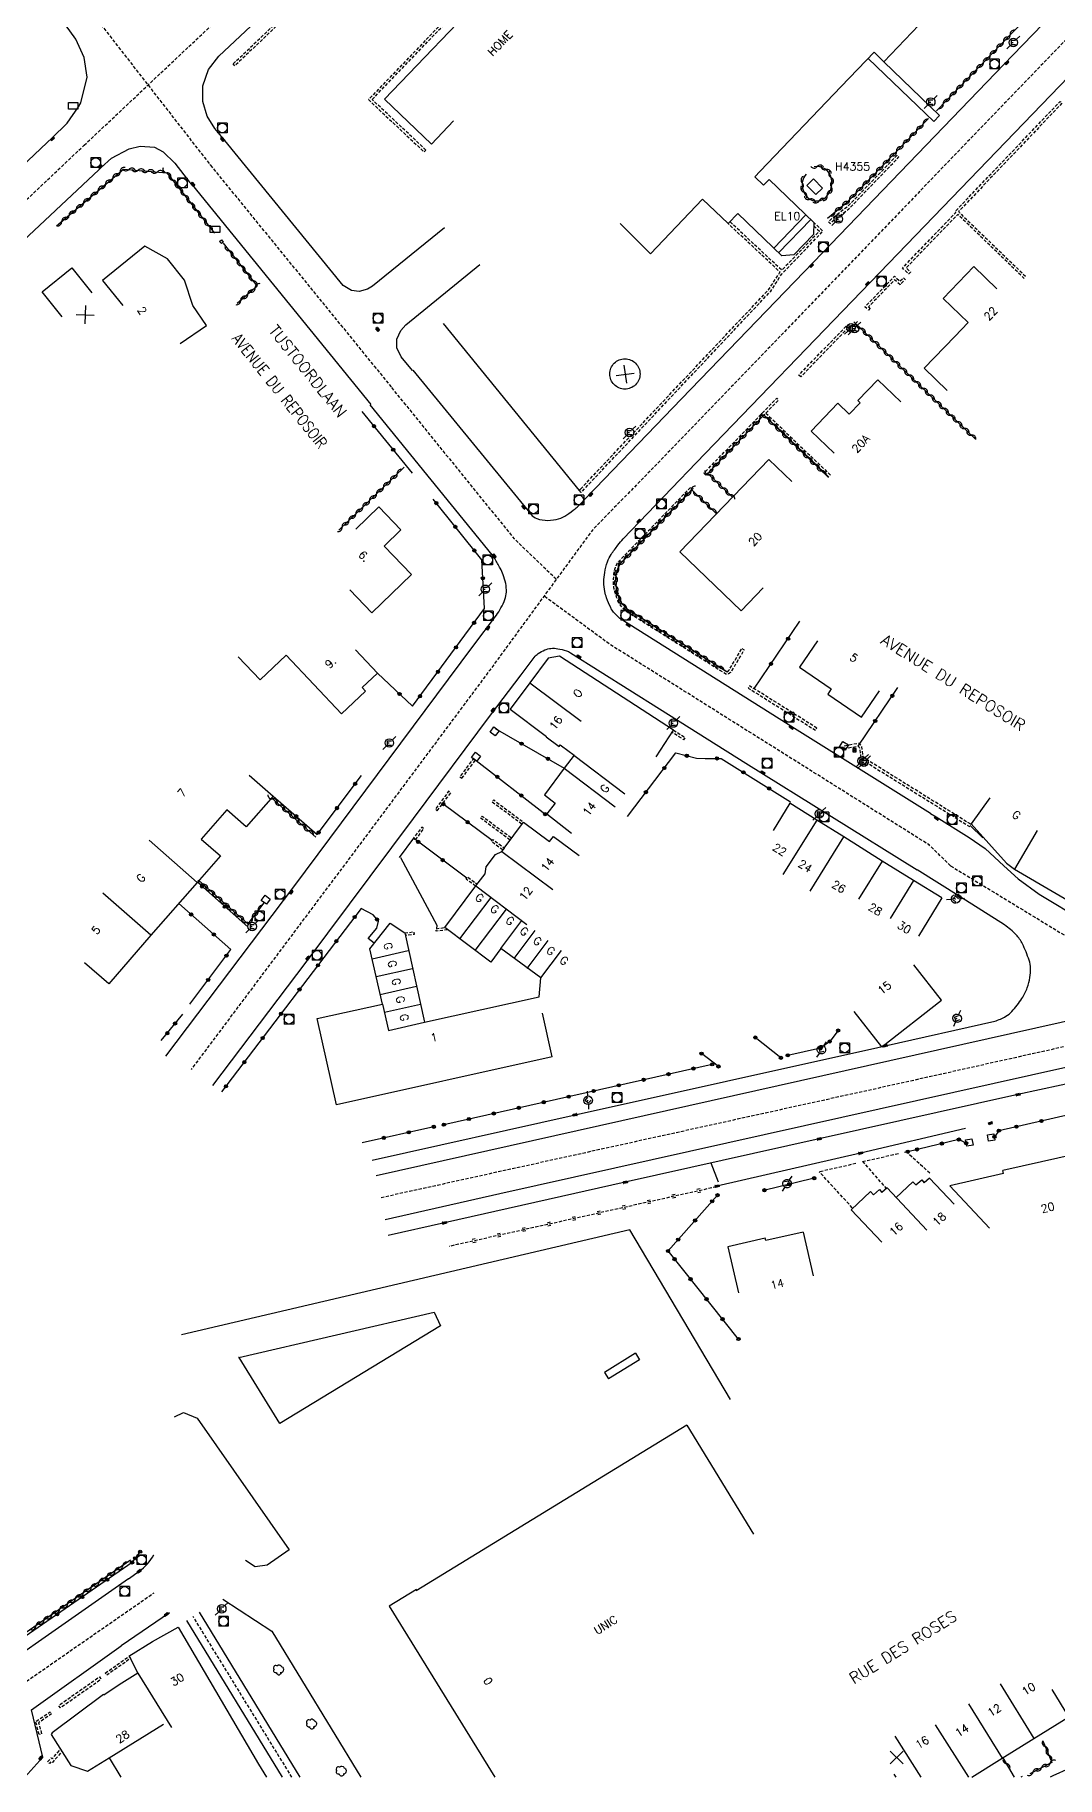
# Model space of a CAD drawing. Header units: millimetres. Extents: x 75000 to 76001, y 158000 to 159000.
# Drawn here: x 75195.5 to 75355.3, y 158000 to 158272.2 of the extents above; entities that cross this region are included whole.
import ezdxf
from ezdxf.enums import TextEntityAlignment as Align

# ---------------------------------------------------------------- set-up
doc = ezdxf.new("R2010")
doc.units = ezdxf.units.MM
doc.linetypes.add('DASHED', pattern=[0.75, 0.5, -0.25])
doc.layers.get('0').update_dxf_attribs({"linetype": 'CONTINUOUS'})
for name, color, linetype in [('W0001', 6, 'DASHED'), ('W0008', 7, 'CONTINUOUS'), ('W0100', 7, 'CONTINUOUS'), ('W0112', 1, 'DASHED'), ('W0220', 5, 'DASHED'), ('W0300', 7, 'CONTINUOUS'), ('W0310', 3, 'CONTINUOUS'), ('W0322', 7, 'CONTINUOUS'), ('W0330', 7, 'CONTINUOUS'), ('W0334', 7, 'CONTINUOUS'), ('W0400', 7, 'CONTINUOUS'), ('W0420', 7, 'CONTINUOUS'), ('W0471', 7, 'CONTINUOUS'), ('W0984', 7, 'CONTINUOUS'), ('W0989', 7, 'CONTINUOUS'), ('W0991', 7, 'CONTINUOUS'), ('W1102', 7, 'CONTINUOUS'), ('W1471', 7, 'CONTINUOUS')]:
    doc.layers.add(name, color=color, linetype=linetype)
doc.styles.get("Standard").update_dxf_attribs({"font": 'romans.shx', "width": 0.85})

# ---------------------------------------------------------------- blocks, each defined once
blk = doc.blocks.new('t991o')
at = {"color": 0, "linetype": 'Continuous'}
for p, q in [((-1, 1), (1, -1)), ((-1, -1), (1, 1))]:
    blk.add_line(p, q, dxfattribs=at)
blk = doc.blocks.new('T471')
for p, q in [((-0.333334, 0.333334), (-0.333334, -0.333334)), ((-0.333334, 0.333334), (0.333334, 0.333334)), ((-0.333334, 0), (0, 0)), ((0.500001, 0.500001), (1.000002, 1.000002)), ((-0.500001, -0.500001), (-1.000002, -1.000002)), ((-0.333334, -0.333334), (0.333334, -0.333334))]:
    blk.add_line(p, q)
blk.add_ellipse((0, 0), major_axis=(0.471405, 0.471405), ratio=1, start_param=5.4977871438, end_param=11.780972451)
blk = doc.blocks.new('T420')
for p, q in [((0.75, 0.75), (-0.75, 0.75)), ((-0.75, 0.75), (-0.75, -0.75)), ((0.75, 0.75), (0.75, -0.75)), ((0.75, -0.75), (-0.75, -0.75))]:
    blk.add_line(p, q)
blk.add_ellipse((0, 0), major_axis=(-0.53, 0.53), ratio=1, start_param=3.926991, end_param=10.210176)
blk = doc.blocks.new('T300')
for p, q in [((-0.8, 0.51), (-0.86, 0.34)), ((-0.86, 0.34), (-0.86, 0.17)), ((-0.86, 0.17), (-0.74, 0.06)), ((-0.69, 0.63), (-0.8, 0.51)), ((-0.8, -0.06), (-0.74, 0.06)), ((-0.74, 0.06), (-0.69, 0.11)), ((-0.57, 0.69), (-0.69, 0.63)), ((-0.46, 0.69), (-0.57, 0.69)), ((-0.29, 0.63), (-0.46, 0.69)), ((-0.29, 0.63), (-0.17, 0.74)), ((-0.23, 0.57), (-0.29, 0.63)), ((-0.17, 0.74), (-0.06, 0.8)), ((-0.06, 0.8), (0.06, 0.8)), ((0.06, 0.8), (0.23, 0.74)), ((0.23, 0.74), (0.34, 0.63)), ((0.34, 0.63), (0.4, 0.51)), ((0.46, 0.46), (0.34, 0.46)), ((0.4, 0.51), (0.4, 0.46)), ((0.57, 0.4), (0.46, 0.46)), ((0.57, 0.4), (0.69, 0.29)), ((0.69, 0.29), (0.74, 0.17)), ((0.74, 0.06), (0.69, -0.17)), ((0.74, 0.17), (0.74, 0.06)), ((-0.8, -0.17), (-0.8, -0.06)), ((-0.8, -0.23), (-0.8, -0.17)), ((-0.74, -0.34), (-0.8, -0.23)), ((-0.69, -0.4), (-0.74, -0.34)), ((-0.51, -0.46), (-0.69, -0.4)), ((-0.4, -0.46), (-0.51, -0.46)), ((-0.4, -0.46), (-0.34, -0.46)), ((-0.34, -0.46), (-0.34, -0.4)), ((-0.34, -0.51), (-0.34, -0.46)), ((-0.29, -0.63), (-0.34, -0.51)), ((-0.17, -0.74), (-0.29, -0.63)), ((-0.06, -0.8), (-0.17, -0.74)), ((0.06, -0.8), (-0.06, -0.8)), ((0.17, -0.74), (0.06, -0.8)), ((0.23, -0.69), (0.17, -0.74)), ((0.29, -0.46), (0.23, -0.46)), ((0.29, -0.63), (0.23, -0.69)), ((0.46, -0.4), (0.29, -0.46)), ((0.34, -0.51), (0.29, -0.63)), ((0.34, -0.51), (0.34, -0.46)), ((0.57, -0.34), (0.46, -0.4)), ((0.63, -0.29), (0.57, -0.34)), ((0.69, -0.17), (0.63, -0.29))]:
    blk.add_line(p, q)
blk = doc.blocks.new('t310o')
at = {"color": 0, "linetype": 'Continuous'}
for centre, start, end in [((-0.5, 0.38), 216.8699, 323.1304), ((0.5, -0.37), 36.8699, 143.1303)]:
    blk.add_arc(centre, 0.625, start, end, dxfattribs=at)
blk = doc.blocks.new('t322o')
at = {"color": 0, "linetype": 'Continuous'}
for radius in [0.25, 0.15]:
    blk.add_circle((0, 0), radius, dxfattribs=at)
blk = doc.blocks.new('T400')
for p, q in [((-0.15, 0.3), (0.15, 0.3)), ((-0.15, -0.25), (-0.15, 0.3)), ((-0.15, 0.15), (0.15, 0.15)), ((-0.15, 0), (0.15, 0)), ((0.15, 0.3), (0.15, -0.25)), ((-0.15, -0.15), (0.15, -0.15)), ((-0.15, -0.25), (-0.15, -0.3)), ((-0.15, -0.3), (0.15, -0.3)), ((0.15, -0.3), (0.15, -0.25))]:
    blk.add_line(p, q)
blk = doc.blocks.new('t330o')
at = {"color": 0, "linetype": 'Continuous'}
for p, q in [((0.25, -0.25), (-0.25, 0.25)), ((-0.25, -0.25), (0.25, 0.25)), ((-0.25, 0.25), (-0.25, -0.25)), ((0.25, 0.25), (-0.25, 0.25)), ((0.25, -0.25), (0.25, 0.25)), ((-0.25, -0.25), (0.25, -0.25)), ((-0.25, -0.25), (-0.25, -0.25))]:
    blk.add_line(p, q, dxfattribs=at)
blk = doc.blocks.new('t112o')
at = {"color": 0, "linetype": 'Continuous'}
for p, q in [((-0.5, 0.5), (0.5, 0.5)), ((-0.5, -0.5), (-0.5, 0.5)), ((0.5, 0.5), (0.5, -0.5)), ((0.5, -0.5), (-0.5, -0.5))]:
    blk.add_line(p, q, dxfattribs=at)
blk = doc.blocks.new('t220o')
at = {"color": 0, "linetype": 'Continuous'}
for p, q in [((-0.25, 0.25), (0.25, 0.25)), ((-0.25, -0.25), (0.25, -0.25))]:
    blk.add_line(p, q, dxfattribs=at)
blk = doc.blocks.new('T1471')
at = {"color": 0, "linetype": 'Continuous', "flags": 128}
blk.add_lwpolyline([(-0.75, -0.5), (-0.75, 0.5), (0.75, 0.5), (0.75, -0.5), (-0.75, -0.5)], dxfattribs=at)

msp = doc.modelspace()

# ---------------------------------------------------------------- linework, layer by layer
at = {"layer": 'W0001'}
for p, q in [((75338.66, 158142.38), (75377.44, 158118.81)), ((75235.69, 158000), (75220.24, 158025.12))]:
    msp.add_line(p, q, dxfattribs=at)
for points in [[(75117.85, 158186.99), (75156.26, 158214.91), (75171.63, 158226.52), (75181.49, 158234.54), (75188.22, 158240.8), (75203.21, 158254.96), (75223.04, 158273.64), (75241.03, 158290.56), (75250.11, 158299.1), (75268.15, 158315.96), (75276.52, 158323.01), (75284.9, 158328.96), (75303.01, 158340.2), (75326.8, 158354.88), (75400.81, 158403.14)], [(75135.82, 158364.16), (75150.88, 158346.72), (75171.64, 158319.19), (75204.45, 158275.6), (75222.95, 158251.85), (75240.47, 158230.38), (75251.28, 158217.11)], [(75587.11, 158165.91), (75387.05, 158120.96), (75329.96, 158108.21), (75249.57, 158090.51)]]:
    msp.add_lwpolyline(points, dxfattribs=at)
at = {"layer": 'W0001', "flags": 128}
for points in [[(75690.15, 158321.59), (75561.64, 158315.12), (75559.7, 158313.58), (75484.93, 158310.22), (75477.08, 158308.72), (75458.04, 158307.98), (75422.33, 158306.46), (75419.49, 158307.1), (75400.45, 158305.96), (75392.04, 158308.1), (75344.33, 158258.65), (75292.65, 158205.06), (75282.66, 158194.85), (75266.63, 158172.97), (75246.58, 158146.1), (75219.94, 158110.56)], [(75251.27, 158217.1), (75270.46, 158193.45), (75277.04, 158187.18)], [(75338.66, 158142.38), (75335.3, 158145.65), (75285.44, 158176.95), (75275.1, 158184.53)], [(75172.68, 158000), (75200.9, 158019.63), (75214.15, 158028.81)]]:
    msp.add_lwpolyline(points, dxfattribs=at)
at = {"layer": 'W0008'}
for p, q in [((75219.23, 158024.47), (75234.18, 158000)), ((75236.99, 158000), (75221.25, 158025.77))]:
    msp.add_line(p, q, dxfattribs=at)
at = {"layer": 'W0008', "flags": 128}
for points in [[(75254.6, 158219.82), (75273.08, 158197.26, 0.138606), (75273.98, 158196.64, 0.085549), (75275.71, 158196.35, 0.067658), (75277.39, 158196.6, 0.082228), (75278.66, 158197.2, 0.014943), (75279.99, 158198.18, 0.034828), (75280.51, 158198.65), (75296.57, 158215.37), (75317.21, 158236.7), (75348.38, 158269.05), (75370.34, 158291.76)], [(75335.53, 158150.57), (75314.68, 158163.59), (75286.93, 158181), (75285.98, 158181.99, -0.061527), (75285.52, 158182.72, -0.023961), (75284.88, 158184.25, -0.038897), (75284.61, 158185.24, -0.044931), (75284.46, 158186.73, -0.045558), (75284.59, 158188.2, -0.043316), (75285.03, 158189.9, -0.060076), (75285.6, 158191.03, -0.018459), (75286.66, 158192.5, -0.026484), (75287.48, 158193.46), (75298.91, 158205.35), (75326.13, 158233.59), (75361.35, 158270.09)], [(75216, 158112.63), (75235.99, 158139.09), (75263.95, 158176.64), (75267.65, 158181.54, 0.039124), (75268.37, 158182.67, 0.035184), (75268.99, 158184.02, 0.076326), (75269.22, 158185.16, 0.065287), (75269.11, 158186.51, 0.031777), (75268.73, 158187.85, 0.039593), (75268.27, 158188.87, 0.013382), (75267.4, 158190.38, 0.032787), (75266.98, 158190.97), (75247.95, 158214.39)], [(75223.34, 158108.06), (75237.92, 158127.34), (75254.71, 158149.76), (75266.74, 158165.91), (75271.52, 158172.24), (75273.57, 158174.95, -0.078261), (75274.19, 158175.55, -0.056874), (75275.23, 158176.11, -0.072285), (75276.18, 158176.35, -0.065271), (75277.26, 158176.31, -0.03448), (75278.59, 158175.99, -0.06451), (75279.26, 158175.68), (75293.17, 158166.93), (75306.63, 158158.43), (75333.44, 158141.76)]]:
    msp.add_lwpolyline(points, format="xyb", dxfattribs=at)
at = {"layer": 'W0008'}
for points in [[(75259.54, 158242.08), (75248.31, 158232.94), (75247.5, 158232.48), (75246.18, 158232.12), (75245, 158232.28), (75243.72, 158233.03), (75225.22, 158255.71), (75224.96, 158256), (75223.66, 158257.6), (75222.45, 158259.49), (75221.78, 158261.8), (75221.79, 158264.27), (75222.63, 158266.79), (75224.25, 158268.89), (75244.28, 158287.7)], [(75114.95, 158190.19), (75135.37, 158204.99), (75136.26, 158205.69), (75153.19, 158218), (75168.12, 158229.24), (75168.6, 158229.63), (75177.66, 158236.95), (75184.41, 158243.13), (75197.42, 158255.42), (75198.17, 158256.08), (75200.56, 158258.43), (75202.33, 158260.97), (75202.69, 158261.61), (75203.69, 158265.61), (75203.21, 158268.65), (75201.91, 158271.54), (75198.29, 158276.58)], [(75120.75, 158183.79), (75134.61, 158193.93), (75142.81, 158199.79), (75143.3, 158200.2), (75159.32, 158211.83), (75164.46, 158215.63), (75175.14, 158223.79), (75175.78, 158224.33), (75181.45, 158228.84), (75185.32, 158232.13), (75192.04, 158238.47), (75205.52, 158251.15), (75205.86, 158251.49), (75207.47, 158252.95), (75210.27, 158254.4), (75211.97, 158254.82), (75214.2, 158254.65), (75215.59, 158253.92), (75217.38, 158252.19), (75219.7, 158249.2), (75220.09, 158248.76), (75248.03, 158214.46)], [(75254.52, 158219.76), (75252.78, 158221.91), (75252.07, 158223.32), (75252.09, 158224.69), (75252.7, 158226.04), (75253.52, 158226.93), (75265.08, 158236.34)], [(75588.67, 158169.88), (75386.22, 158124.65), (75329.14, 158111.91), (75248.87, 158093.95)], [(75587.89, 158162.37), (75386.8, 158117.59), (75268.2, 158091.14), (75250.26, 158087.07)], [(75335.53, 158150.57), (75336.39, 158150.05), (75341.54, 158146.83)], [(75341.54, 158146.83), (75344.04, 158145.08), (75347, 158142.4), (75349.24, 158140.35), (75352.5, 158137.94)], [(75347.09, 158133.14), (75340, 158137.64), (75333.44, 158141.76)], [(75352.5, 158137.94), (75366.36, 158129.6)], [(75327.29, 158114.01), (75328.45, 158114.28), (75345.56, 158118.1)], [(75248.22, 158096.41), (75279.96, 158103.49), (75327.29, 158114.01)], [(75362.7, 158109.58), (75349.19, 158106.64), (75318.12, 158099.71), (75287.81, 158092.94), (75259.53, 158086.62), (75250.75, 158084.62)], [(75341, 158101.34), (75324.57, 158097.51), (75302.14, 158092.34)], [(75372.66, 158079.02), (75373.45, 158069.72), (75372.12, 158069.46), (75375.34, 158053.13), (75376.11, 158053.3), (75382.29, 158033.97), (75383.13, 158031.94), (75384.56, 158016.92), (75384.45, 158015.2), (75383.38, 158012.86), (75381.92, 158011.73), (75379.86, 158010.88), (75374.38, 158008.6), (75360.98, 158003.02), (75359.74, 158002.52), (75354.63, 158000.19), (75354.2, 158000)], [(75217.33, 158056.28), (75218.74, 158056.99), (75220.89, 158056.07)], [(75220.89, 158056.07), (75235.27, 158035.5)], [(75235.26, 158035.53), (75231.83, 158033.14)], [(75210.13, 158030.99), (75211.82, 158032.17)], [(75231.83, 158033.14), (75229.96, 158032.84), (75228.46, 158033.86)], [(75224.88, 158027.81), (75232.57, 158022.83), (75246.45, 158000)], [(75216.55, 158025.66), (75209.01, 158020.5)]]:
    msp.add_lwpolyline(points, dxfattribs=at)
at = {"layer": 'W0008', "flags": 128}
for points in [[(75328.2, 158267.99), (75336.93, 158259.62), (75336.01, 158258.7), (75325.77, 158268.52)], [(75259.31, 158227.09), (75280.57, 158201)], [(75252.67, 158143.69), (75258.35, 158133.12), (75258.27, 158132.56)], [(75210.13, 158030.99), (75180.04, 158009.93), (75165.71, 158000)], [(75193.95, 158000), (75196.77, 158003.1), (75194.99, 158010.53), (75209.01, 158020.5)]]:
    msp.add_lwpolyline(points, dxfattribs=at)
at = {"layer": 'W0008'}
for points in [[(75345.56, 158118.1, 0.04926), (75347.29, 158118.88, 0.077484), (75348.24, 158119.63, 0.042645), (75349.81, 158121.65, 0.058767), (75350.63, 158123.33, 0.041625), (75351.06, 158124.95, 0.050371), (75351.16, 158126.34, 0.073125), (75350.93, 158127.64, 0.034836), (75349.88, 158130.19, 0.074707), (75348.89, 158131.61, 0.054813), (75347.09, 158133.14)], [(75211.82, 158032.17, 0.114125), (75214.12, 158034.74), (75214.12, 158034.74)]]:
    msp.add_lwpolyline(points, format="xyb", dxfattribs=at)
at = {"layer": 'W0100'}
for p, q in [((75352.2, 158147.9), (75348.66, 158141.86)), ((75337.28, 158137.39), (75333.62, 158131.42)), ((75337.24, 158121.42), (75332.93, 158126.93)), ((75276.38, 158112.54), (75274.86, 158119.37)), ((75327.92, 158114.08), (75323.59, 158119.62)), ((75346.93, 158094.33), (75338.55, 158092.38)), ((75346.93, 158094.33), (75346.83, 158094.8)), ((75326.13, 158091.49), (75326.6, 158090.99)), ((75326.6, 158090.99), (75327.52, 158091.79)), ((75327.52, 158091.79), (75327.91, 158091.33)), ((75328.75, 158092.05), (75327.91, 158091.33)), ((75328.75, 158092.05), (75334.96, 158085.47)), ((75332.76, 158093.02), (75333.23, 158092.53)), ((75333.23, 158092.53), (75334.15, 158093.32)), ((75334.15, 158093.32), (75334.54, 158092.87)), ((75335.38, 158093.58), (75334.54, 158092.87)), ((75335.38, 158093.58), (75339.23, 158089.51)), ((75338.55, 158092.38), (75344.72, 158085.79)), ((75323.12, 158088.65), (75327.93, 158083.56)), ((75309.76, 158083.82), (75309.67, 158084.2)), ((75315.59, 158085.16), (75317.16, 158078.34)), ((75303.83, 158082.86), (75305.49, 158075.65)), ((75289.41, 158066.23), (75290.04, 158065.21)), ((75284.57, 158063.24), (75285.2, 158062.22)), ((75297.41, 158055), (75307.86, 158037.95)), ((75255.17, 158029.33), (75250.91, 158026.7)), ((75250.91, 158026.7), (75267.39, 158000)), ((75213.9, 158021.18), (75217.91, 158023.45)), ((75357.13, 158009.42), (75354.51, 158013.68)), ((75329.79, 158000.49), (75330.09, 158000))]:
    msp.add_line(p, q, dxfattribs=at)
at = {"layer": 'W0100', "flags": 128}
for points in [[(75351.79, 158311.95), (75355.25, 158315.57), (75364.45, 158306.74), (75336.52, 158277.65), (75336.52, 158277.65), (75333.2, 158274.2), (75333.7, 158273.72), (75328.23, 158268.02), (75326.7, 158269.49), (75321.57, 158264.13), (75308.91, 158250.93), (75308.06, 158250.05), (75309.43, 158248.74), (75310.28, 158249.62), (75317.28, 158242.9), (75317.2, 158241.02), (75314.16, 158237.86), (75312.25, 158237.69), (75305.38, 158244.28), (75303.88, 158242.72), (75299.9, 158246.53), (75291.73, 158238), (75286.99, 158242.74)], [(75345.88, 158232.55), (75342.28, 158236.02), (75337.47, 158231.03), (75341.38, 158227.26), (75339.3, 158225.1), (75334.51, 158220.14), (75338.11, 158216.67)], [(75330.9, 158214.89), (75327.28, 158218.34), (75324.17, 158215.08), (75324.5, 158214.72), (75322.8, 158212.95), (75321.02, 158214.66), (75316.85, 158210.32), (75320.46, 158206.86)], [(75313.83, 158202.41), (75310.23, 158205.88), (75296.31, 158191.43), (75305.92, 158182.23), (75305.92, 158182.23), (75309.38, 158185.84)], [(75244.74, 158185.53), (75248.21, 158181.93), (75254.38, 158187.88), (75250.1, 158192.32), (75252.74, 158194.86), (75252.74, 158194.86), (75252.74, 158194.86), (75249.27, 158198.46), (75245.67, 158195)], [(75245.64, 158176.14), (75249.07, 158172.51), (75246.65, 158170.22), (75247.19, 158169.65), (75243.44, 158166.12), (75234.81, 158175.28), (75230.72, 158171.42), (75227.29, 158175.06)], [(75317.85, 158177.56), (75315.05, 158173.42), (75320.01, 158170.05), (75319.44, 158169.21), (75324.74, 158165.62), (75327.55, 158169.75)], [(75292.61, 158159.4), (75295.33, 158163.6), (75277.51, 158175.13), (75275.73, 158174.84), (75272.87, 158170.96), (75269.8, 158166.84), (75275.48, 158162.61), (75275.42, 158162.52), (75277.45, 158161.02), (75277.64, 158161.27), (75277.84, 158161.13), (75279.81, 158159.66), (75278.25, 158157.66), (75275.15, 158153.49), (75275.15, 158153.49), (75276.84, 158152.17), (75275.54, 158150.5), (75279.4, 158147.49)], [(75229.03, 158156.56), (75232.77, 158153.25), (75228.54, 158148.46), (75228.54, 158148.46), (75225.54, 158151.11), (75221.52, 158146.57), (75224.55, 158143.93), (75220.86, 158139.76), (75213.63, 158131.54), (75207.05, 158123.96), (75203.27, 158127.24)], [(75327.96, 158143.13), (75321.99, 158146.9), (75317.74, 158149.54), (75313.55, 158152.16), (75310.9, 158147.92)], [(75344.79, 158153), (75341.85, 158148.96), (75347.4, 158142.79), (75347.4, 158142.79), (75348.66, 158141.86)], [(75242.66, 158105.03), (75239.64, 158118.51), (75249.84, 158120.76), (75247.86, 158129.44), (75251.03, 158133.42), (75253.32, 158131.89), (75256.42, 158117.95), (75274.32, 158121.93), (75274.58, 158124.86), (75268.36, 158129.45), (75266.81, 158127.32), (75259.6, 158132.74), (75264.45, 158139.25), (75265.91, 158141.13), (75266.05, 158142.22), (75267.5, 158144.17), (75268.52, 158144.62), (75268.9, 158145.13), (75268.86, 158145.16), (75271.88, 158149.22), (75275.98, 158146.17), (75276.59, 158146.98), (75280.59, 158143.99)], [(75210.3, 158018.79), (75211.61, 158016.27), (75208.67, 158014.44), (75206.31, 158012.82), (75206.24, 158012.91), (75198.24, 158006.95), (75198.05, 158006.68), (75201.11, 158001.82), (75203.73, 158000.93), (75207.1, 158003), (75208.94, 158000)]]:
    msp.add_lwpolyline(points, dxfattribs=at)
at = {"layer": 'W0100'}
for points in [[(75260.97, 158258.79), (75257.53, 158255.16), (75250.14, 158262.17), (75250.14, 158262.17), (75266.58, 158279.3), (75265.36, 158280.5), (75267.39, 158282.56), (75256.66, 158293.12), (75258.53, 158295.05), (75257.98, 158295.59), (75259.67, 158297.33), (75260.33, 158296.85), (75262.39, 158299.03), (75266.03, 158295.6)], [(75218.23, 158223.99), (75222.36, 158226.82), (75220.22, 158229.92), (75218.91, 158233.9), (75216.25, 158237.2), (75212.71, 158239.2), (75206.1, 158233.82), (75209.26, 158229.95)], [(75199.79, 158228.16), (75196.64, 158232.04), (75201.28, 158235.8), (75204.43, 158231.92)], [(75337.28, 158137.39), (75332.88, 158140.08), (75327.96, 158143.13)], [(75348.66, 158141.86), (75361.65, 158134.26), (75367.37, 158130.84), (75378.65, 158133.36), (75379.64, 158134.92), (75379.22, 158136.83), (75398.12, 158141.07)], [(75327.92, 158114.08), (75337.24, 158121.42)], [(75276.38, 158112.54), (75242.66, 158105.03)], [(75361.46, 158098.05), (75346.83, 158094.8)], [(75326.13, 158091.49), (75323.12, 158088.65)], [(75332.76, 158093.02), (75330.16, 158090.56)], [(75309.67, 158084.2), (75303.83, 158082.86)], [(75315.59, 158085.16), (75309.76, 158083.82)], [(75289.41, 158066.23), (75284.57, 158063.24)], [(75290.04, 158065.21), (75285.2, 158062.22)], [(75297.41, 158055), (75255.14, 158029.09)], [(75217.91, 158023.45), (75230.48, 158002.04), (75231.72, 158000)], [(75210.21, 158018.88), (75213.9, 158021.18)], [(75341.99, 158000), (75346.7, 158002.98), (75351.67, 158006.06), (75357.13, 158009.42)]]:
    msp.add_lwpolyline(points, dxfattribs=at)
at = {"layer": 'W0100', "flags": 128}
for points in [[(75316.18, 158248.69), (75317.6, 158247.25), (75318.64, 158248.28), (75317.22, 158249.72)], [(75289.07, 158221.19), (75289.25, 158221.05), (75289.42, 158220.9), (75289.58, 158220.72), (75289.72, 158220.54), (75289.84, 158220.34), (75289.93, 158220.13), (75290.01, 158219.91), (75290.07, 158219.68), (75290.1, 158219.45), (75290.11, 158219.22), (75290.1, 158218.99), (75290.06, 158218.76), (75290, 158218.53), (75289.92, 158218.31), (75289.82, 158218.1), (75289.7, 158217.9), (75289.56, 158217.72), (75289.41, 158217.55), (75289.23, 158217.39), (75289.05, 158217.25), (75288.85, 158217.14), (75288.64, 158217.04), (75288.42, 158216.96), (75288.19, 158216.91), (75287.96, 158216.87), (75287.73, 158216.86), (75287.5, 158216.88), (75287.27, 158216.91), (75287.04, 158216.97), (75286.82, 158217.05), (75286.61, 158217.15), (75286.41, 158217.27), (75286.23, 158217.41), (75286.06, 158217.57), (75285.9, 158217.74), (75285.76, 158217.93), (75285.65, 158218.13), (75285.55, 158218.34), (75285.47, 158218.56), (75285.42, 158218.78), (75285.38, 158219.01), (75285.37, 158219.24), (75285.39, 158219.48), (75285.42, 158219.71), (75285.48, 158219.93), (75285.56, 158220.15), (75285.66, 158220.36), (75285.78, 158220.56), (75285.92, 158220.74), (75286.08, 158220.92), (75286.25, 158221.07), (75286.44, 158221.21), (75286.64, 158221.33), (75286.85, 158221.42), (75287.07, 158221.5), (75287.29, 158221.56), (75287.52, 158221.59), (75287.75, 158221.6), (75287.99, 158221.59), (75288.22, 158221.55), (75288.44, 158221.49), (75288.66, 158221.41), (75288.87, 158221.31)]]:
    msp.add_lwpolyline(points, close=True, dxfattribs=at)
at = {"layer": 'W0112'}
for points in [[(75263.5, 158299.57), (75263.07, 158300.09), (75262.21, 158300.39), (75261.46, 158300.32), (75260.9, 158299.98), (75226.78, 158267.39), (75226.51, 158267.68), (75260.65, 158300.29), (75261.33, 158300.71), (75262.26, 158300.8), (75263.31, 158300.44), (75263.81, 158299.83)], [(75224.39, 158239.94), (75224.7, 158240.19), (75224.97, 158239.84), (75224.66, 158239.6)]]:
    msp.add_lwpolyline(points, close=True, dxfattribs=at)
for points in [[(75265.37, 158280.5), (75247.66, 158262.09), (75256.35, 158253.93), (75256.63, 158254.22), (75248.23, 158262.11), (75265.65, 158280.22)], [(75330.49, 158097.39), (75324.9, 158096.12)], [(75331.94, 158097.72), (75331.43, 158097.59)], [(75331.7, 158097.77), (75335.52, 158094.3)], [(75323.29, 158088.97), (75318.12, 158094.59)], [(75323.85, 158095.86), (75318.14, 158094.57)], [(75324.87, 158096.22), (75328.58, 158091.97)]]:
    msp.add_lwpolyline(points, dxfattribs=at)
at = {"layer": 'W0112', "flags": 128}
for points in [[(75350.18, 158234.13), (75339.77, 158244.17), (75331.7, 158235.81), (75332.4, 158235.15), (75332.13, 158234.85), (75331.13, 158235.79), (75339.48, 158244.45), (75339.34, 158244.59), (75355.78, 158261.82), (75356.07, 158261.54), (75339.89, 158244.59), (75340.03, 158244.45), (75350.46, 158234.42)], [(75280.57, 158201), (75280.88, 158200.7), (75310.53, 158232.15), (75312.29, 158234.88), (75318.71, 158241.54), (75317.28, 158242.9)], [(75280.85, 158201.29), (75280.57, 158201), (75310.21, 158232.4), (75311.98, 158235.13), (75312, 158235.15), (75303.88, 158242.72)], [(75317.26, 158242.37), (75318.14, 158241.53), (75312.28, 158235.44), (75304.15, 158243.02)], [(75319.63, 158203.1), (75309.5, 158212.83)], [(75309.78, 158213.12), (75319.9, 158203.39)], [(75295.33, 158163.6), (75297.15, 158162.43), (75296.93, 158162.09), (75295.11, 158163.26)], [(75271.63, 158148.9), (75266.99, 158152.35), (75267.23, 158152.67), (75271.87, 158149.22)], [(75269.79, 158146.41), (75265.19, 158149.84), (75265.43, 158150.16), (75270.03, 158146.73)], [(75268.64, 158144.87), (75266.88, 158146.18), (75267.12, 158146.5), (75268.88, 158145.19)], [(75264.41, 158139.21), (75262.95, 158140.3), (75263.19, 158140.62), (75264.65, 158139.53)], [(75260.05, 158132.4), (75258.25, 158132.16), (75258.2, 158132.55), (75259.6, 158132.74)], [(75253.32, 158131.89), (75254.74, 158132.08), (75254.79, 158131.68), (75253.37, 158131.5)]]:
    msp.add_lwpolyline(points, dxfattribs=at)
for points in [[(75330.29, 158253.41), (75322.51, 158245.33), (75319.87, 158243.33), (75319.55, 158243), (75319.84, 158242.72), (75320.14, 158243.03), (75322.77, 158245.03), (75330.58, 158253.13)], [(75326.1, 158229.49), (75325.83, 158229.2), (75325.27, 158229.73), (75329.88, 158234.49), (75330.74, 158233.72), (75331.3, 158234.26), (75331.58, 158233.97), (75330.75, 158233.18), (75329.9, 158233.93), (75325.84, 158229.74)], [(75315.23, 158218.78), (75314.94, 158219.06), (75322.34, 158226.71), (75322.87, 158226.29), (75322.62, 158225.97), (75322.37, 158226.17)], [(75300.37, 158203.44), (75300.08, 158203.72), (75309.35, 158213.25), (75311.47, 158215.45), (75311.76, 158215.17), (75309.64, 158212.97)], [(75317.77, 158163.89), (75307.24, 158170.5), (75307.03, 158170.16), (75317.55, 158163.56)], [(75341.8, 158148.88), (75325.02, 158159.31), (75324.75, 158161.14), (75324.34, 158161.52), (75322.02, 158161.1), (75322.09, 158160.71), (75324.22, 158161.09), (75324.38, 158160.94), (75324.65, 158159.07), (75341.59, 158148.54)], [(75262.25, 158156.06), (75264.37, 158158.88), (75264.05, 158159.12), (75261.93, 158156.3)], [(75258.42, 158150.98), (75260.51, 158153.79), (75260.19, 158154.03), (75258.1, 158151.22)], [(75255.01, 158146.44), (75256.31, 158148.17), (75255.99, 158148.41), (75254.69, 158146.68)], [(75206.51, 158016.25), (75210.23, 158018.87), (75210.46, 158018.54), (75206.73, 158015.92)], [(75205.88, 158015.33), (75205.65, 158015.65), (75199.22, 158011.15), (75199.45, 158010.82)], [(75196.18, 158006.66), (75195.7, 158008.46), (75195.58, 158008.61), (75197.89, 158010.22), (75198.12, 158009.89), (75196.1, 158008.49), (75196.56, 158006.77)], [(75197.5, 158002.39), (75198.06, 158003.01), (75198.22, 158002.87), (75199.52, 158004.35), (75199.74, 158004), (75198.26, 158002.3), (75198.09, 158002.45), (75197.79, 158002.12)]]:
    msp.add_lwpolyline(points, close=True, dxfattribs=at)
msp.add_lwpolyline([(75306.03, 158176.34), (75306.38, 158176.14), (75304.42, 158172.83, -0.048175), (75304.38, 158172.78, -0.010905), (75304.19, 158172.57, -0.051517), (75304.02, 158172.43, -0.046822), (75303.81, 158172.31, -0.137568), (75303.69, 158172.3, -0.074291), (75303.49, 158172.36), (75287.85, 158182.19), (75286.99, 158183.16, -0.071175), (75286.62, 158183.84, -0.024992), (75286.11, 158185.45, -0.048357), (75285.97, 158186.31, -0.02467), (75285.97, 158186.92, -0.013737), (75286.03, 158188, -0.060107), (75286.21, 158188.84, -0.040984), (75286.72, 158189.99), (75286.78, 158189.95), (75298.1, 158201.61), (75298.39, 158201.33), (75286.94, 158189.54, 0.031074), (75286.59, 158188.71, 0.060107), (75286.43, 158187.96, 0.013737), (75286.37, 158186.9, 0.02467), (75286.37, 158186.34, 0.048357), (75286.5, 158185.55, 0.024992), (75286.99, 158183.98, 0.069422), (75287.3, 158183.41), (75288.11, 158182.5), (75303.68, 158172.71, 0.017832), (75303.7, 158172.7, 0.030807), (75303.8, 158172.76, 0.051517), (75303.9, 158172.85, 0.010629), (75304.08, 158173.04)], format="xyb", close=True, dxfattribs=at)
at = {"layer": 'W0220'}
msp.add_lwpolyline([(75302.04, 158092.22), (75260.26, 158082.92)], dxfattribs=at)
at = {"layer": 'W0310'}
for p, q in [((75348.64, 158000), (75346.87, 158003.02)), ((75349.83, 158000.11), (75349.63, 158000))]:
    msp.add_line(p, q, dxfattribs=at)
at = {"layer": 'W0310', "flags": 128}
for points in [[(75336.47, 158260.36), (75367.12, 158291.99)], [(75319.43, 158243.59), (75322.62, 158246.24), (75335.21, 158259.14)], [(75323.54, 158227.37), (75342.5, 158209.09)], [(75319.58, 158203.06), (75309.45, 158212.79), (75300.71, 158203.7), (75304.56, 158199.99)], [(75253.24, 158204.68), (75243.03, 158194.85)], [(75239.44, 158146.87), (75232.54, 158152.98)], [(75231.31, 158136.6), (75228.82, 158133.3), (75221.14, 158140.07)], [(75210.48, 158033.88), (75174.11, 158008.73)]]:
    msp.add_lwpolyline(points, dxfattribs=at)
at = {"layer": 'W0310'}
for points in [[(75198.9, 158242.36), (75209.36, 158251.25), (75216.16, 158250.67), (75223.58, 158241.23)], [(75224.92, 158239.65), (75230.28, 158232.97), (75227.12, 158230.24)], [(75353.07, 158005.7), (75354.49, 158002.31), (75351.03, 158000.54)]]:
    msp.add_lwpolyline(points, dxfattribs=at)
at = {"layer": 'W0310', "flags": 128}
for points in [[(75316.06, 158250.46, 0.1095), (75315.51, 158249.36, 0.121175), (75315.5, 158248.26, 0.086167), (75315.98, 158247.17, 0.114446), (75316.62, 158246.55, 0.121771), (75317.58, 158246.26, 0.123123), (75318.55, 158246.45, 0.121131), (75319.42, 158247.16, 0.100061), (75320.01, 158248.38, 0.071618), (75320.09, 158249.19, 0.062634), (75319.94, 158250.1, 0.192153), (75319.02, 158251.27, 0.165387), (75317.33, 158251.61)], [(75303.69, 158172.7), (75288.49, 158182.21, -0.060703), (75287.84, 158182.73, -0.046288), (75287.16, 158183.58, -0.057891), (75286.84, 158184.22, -0.03395), (75286.49, 158185.4, -0.040436), (75286.37, 158186.29, -0.02555), (75286.36, 158187.71, -0.078274), (75286.52, 158188.49, -0.048605), (75287.08, 158189.63), (75298.22, 158201.11), (75302.07, 158197.4)]]:
    msp.add_lwpolyline(points, format="xyb", dxfattribs=at)
at = {"layer": 'W0322', "flags": 128}
for points in [[(75254.54, 158203.72), (75246.68, 158213.35)], [(75265.81, 158182.57), (75265.38, 158190.19), (75257.78, 158199.67)], [(75249.07, 158172.51), (75254.55, 158167.31), (75265.81, 158182.58)], [(75307.91, 158170.01), (75315.11, 158180.61)], [(75324.22, 158161.09), (75330.42, 158170.22)], [(75267.47, 158163.84), (75278.25, 158157.66)], [(75288.15, 158150.11), (75295.7, 158160.02), (75298.92, 158159.2), (75300.28, 158159.14), (75302.78, 158159.16), (75313.63, 158152.4)], [(75264.05, 158159.21), (75275.43, 158150.35)], [(75232.77, 158153.25), (75239.64, 158147.28), (75246.56, 158156.5)], [(75266.97, 158146.34), (75259.29, 158152.09)], [(75341.7, 158148.69), (75343.67, 158146.77)], [(75263.06, 158140.44), (75254.69, 158146.68), (75252.45, 158143.67)], [(75228.78, 158132.86), (75220.91, 158139.81)], [(75219.75, 158120.75), (75226.17, 158129.3), (75217.99, 158136.49)], [(75248.54, 158130.28), (75247.63, 158131.01), (75248.98, 158132.65), (75249.23, 158133.72), (75248.37, 158134.71), (75246.54, 158135.74), (75224.71, 158107.05)], [(75215.28, 158115.09), (75218.62, 158119.21)], [(75210.71, 158033.55), (75174.34, 158008.41)]]:
    msp.add_lwpolyline(points, dxfattribs=at)
at = {"layer": 'W0322'}
for points in [[(75321.08, 158116.66), (75319.76, 158114.94), (75318.31, 158113.88), (75313.19, 158112.77)], [(75312.13, 158112.39), (75308.13, 158115.56)], [(75301.38, 158111.36), (75259.45, 158101.94)], [(75302.36, 158111.04), (75299.72, 158113.04)], [(75370.86, 158080.89), (75366.59, 158103.47), (75366, 158105.5), (75346.21, 158101), (75345.51, 158100.04)], [(75257.87, 158101.62), (75246.67, 158099.12)], [(75341.09, 158099.04), (75339.95, 158099.62), (75331.95, 158097.72)], [(75317.34, 158093.57), (75309.27, 158091.62)], [(75305.51, 158068.45), (75294.49, 158082.21), (75302.23, 158090.93)], [(75210.71, 158033.55), (75211.97, 158035.22)], [(75211.97, 158035.22), (75211.97, 158035.22)]]:
    msp.add_lwpolyline(points, dxfattribs=at)
at = {"layer": 'W0334'}
for points in [[(75302.36, 158092.94), (75301.22, 158095.92)], [(75304.23, 158059), (75288.49, 158085.5), (75218.45, 158069.1)], [(75227.36, 158065.56), (75227.42, 158065.55), (75257.93, 158072.67), (75258.91, 158070.53), (75233.8, 158055.24), (75227.43, 158065.57)], [(75227.43, 158065.56), (75227.36, 158065.56)]]:
    msp.add_lwpolyline(points, dxfattribs=at)
at = {"layer": 'W1102'}
for p, q in [((75327.96, 158143.13), (75324.27, 158137.18)), ((75332.88, 158140.08), (75329.19, 158134.13)), ((75346.43, 158014.58), (75351.67, 158006.06)), ((75341.43, 158011.48), (75346.7, 158002.98)), ((75336.24, 158008.2), (75341.44, 158000)), ((75329.95, 158006.4), (75334, 158000))]:
    msp.add_line(p, q, dxfattribs=at)
at = {"layer": 'W1102', "flags": 128}
for points in [[(75316.04, 158244.1), (75311.02, 158238.87)], [(75316.79, 158243.38), (75311.77, 158238.15)], [(75272.87, 158170.96), (75280.9, 158165)], [(75279.76, 158159.69), (75287.72, 158153.63)], [(75278.25, 158157.66), (75286.2, 158151.6)], [(75317.74, 158149.54), (75312.45, 158141.05)], [(75220.86, 158139.76), (75213.36, 158146.37)], [(75316.7, 158138.42), (75321.99, 158146.9)], [(75268.52, 158144.62), (75276.49, 158138.67)], [(75213.63, 158131.54), (75206.11, 158138.12)], [(75264.45, 158139.25), (75272.43, 158133.23)], [(75261.96, 158130.96), (75266.84, 158137.44)], [(75264.36, 158129.15), (75269.25, 158135.63)], [(75268.36, 158129.45), (75271.65, 158133.82)], [(75270.41, 158127.9), (75273.71, 158132.27)], [(75272.47, 158126.35), (75275.77, 158130.72)], [(75253.89, 158129.09), (75248.24, 158127.8)], [(75274.58, 158124.86), (75277.83, 158129.17)], [(75254.52, 158126.31), (75248.87, 158125.02)], [(75255.16, 158123.52), (75249.51, 158122.23)], [(75249.84, 158120.76), (75250.77, 158116.66), (75256.42, 158117.95)], [(75255.79, 158120.74), (75250.14, 158119.45)], [(75211.61, 158016.27), (75216.88, 158007.77)], [(75207.1, 158003), (75215.6, 158008.28)]]:
    msp.add_lwpolyline(points, dxfattribs=at)

# ---------------------------------------------------------------- block references
at = {"layer": 'W0112'}
for p, rotation in [((75267.38, 158163.38), 233.2937712165588), ((75264.47, 158159.43), 233.4554383444804), ((75322, 158161.12), 328.3584942613255), ((75231.6, 158137.09), 53.23200482668656), ((75341.59, 158099.17), 190.1402252514252), ((75345.01, 158099.95), 190.1402252514252)]:
    msp.add_blockref('t112o', p, dxfattribs=dict(at, rotation=rotation))
at = {"layer": 'W0220', "rotation": 192.5524777091584}
for p in [(75299.31, 158091.61), (75287.59, 158089), (75291.5, 158089.87), (75295.4, 158090.74), (75275.88, 158086.39), (75279.78, 158087.26), (75283.69, 158088.13), (75264.17, 158083.79), (75268.07, 158084.66), (75271.98, 158085.53)]:
    msp.add_blockref('t220o', p, dxfattribs=at)
at = {"layer": 'W0300'}
for p in [(75233.65, 158016.76), (75238.81, 158008.29), (75243.45, 158000.93)]:
    msp.add_blockref('T300', p, dxfattribs=at)
at = {"layer": 'W0310'}
for p, rotation in [((75346.91, 158271.14), 45.89432628191338), ((75347.96, 158272.21), 45.89432628191338), ((75343.78, 158267.9), 45.89432628191338), ((75344.82, 158268.98), 45.89432628191338), ((75345.87, 158270.06), 45.89432628191338), ((75341.69, 158265.75), 45.89432628191338), ((75342.74, 158266.83), 45.89432628191338), ((75338.56, 158262.52), 45.89432628191338), ((75339.6, 158263.6), 45.89432628191338), ((75340.65, 158264.67), 45.89432628191338), ((75337.52, 158261.44), 45.89432628191338), ((75333.34, 158257.23), 45.70648660560656), ((75334.39, 158258.3), 45.70648660560656), ((75330.2, 158254.01), 45.70648660560656), ((75331.25, 158255.08), 45.70648660560656), ((75332.3, 158256.16), 45.70648660560656), ((75328.11, 158251.86), 45.70648660560656), ((75329.15, 158252.94), 45.70648660560656), ((75206.56, 158248.87), 40.37929155933438), ((75207.71, 158249.85), 40.37929155933438), ((75208.85, 158250.82), 40.37929155933438), ((75210.18, 158251.18), 355.0847715164168), ((75211.68, 158251.06), 355.0847715164168), ((75213.17, 158250.93), 355.0847715164168), ((75214.67, 158250.8), 355.0847715164168), ((75216.16, 158250.66), 308.1683490933005), ((75217.09, 158249.49), 308.1683490933005), ((75315.46, 158249.1), 262.5480742030256), ((75317.8, 158251.63), 177.5235606952434), ((75319.2, 158251.16), 143.8589344552931), ((75319.99, 158249.92), 103.5984679217928), ((75320.02, 158248.43), 76.77665059247727), ((75324.96, 158248.64), 45.70648660560656), ((75326.01, 158249.72), 45.70648660560656), ((75327.06, 158250.79), 45.70648660560656), ((75203.13, 158245.96), 40.37929155933438), ((75204.28, 158246.93), 40.37929155933438), ((75205.42, 158247.9), 40.37929155933438), ((75218.01, 158248.31), 308.1683490933005), ((75218.94, 158247.13), 308.1683490933005), ((75219.87, 158245.95), 308.1683490933005), ((75315.71, 158247.64), 294.3102487406002), ((75316.67, 158246.52), 330.8607605935521), ((75318.12, 158246.31), 12.59311133417692), ((75319.37, 158247.1), 50.82592670807167), ((75322.87, 158246.49), 45.70648660560656), ((75323.92, 158247.57), 45.70648660560656), ((75199.71, 158243.04), 40.37929155933438), ((75200.85, 158244.02), 40.37929155933438), ((75201.99, 158244.99), 40.37929155933438), ((75220.79, 158244.77), 308.1683490933005), ((75221.72, 158243.59), 308.1683490933005), ((75320.59, 158244.55), 39.73050777323191), ((75321.74, 158245.51), 39.73050777323191), ((75222.65, 158242.41), 308.1683490933005), ((75225.86, 158238.48), 308.7516445393456), ((75226.8, 158237.31), 308.7516445393456), ((75227.74, 158236.14), 308.7516445393456), ((75228.67, 158234.97), 308.7516445393456), ((75229.61, 158233.8), 308.7516445393456), ((75229.95, 158232.68), 220.8607567353613), ((75227.68, 158230.72), 220.8607567353613), ((75228.81, 158231.7), 220.8607567353613), ((75324.62, 158226.33), 316.0384985090441), ((75325.7, 158225.29), 316.0384985090441), ((75326.78, 158224.25), 316.0384985090441), ((75327.86, 158223.2), 316.0384985090441), ((75328.94, 158222.16), 316.0384985090441), ((75330.02, 158221.12), 316.0384985090441), ((75331.1, 158220.08), 316.0384985090441), ((75332.18, 158219.04), 316.0384985090441), ((75333.26, 158218), 316.0384985090441), ((75334.34, 158216.96), 316.0384985090441), ((75335.42, 158215.92), 316.0384985090441), ((75336.5, 158214.87), 316.0384985090441), ((75337.58, 158213.83), 316.0384985090441), ((75307.75, 158211.02), 226.1131962298857), ((75308.79, 158212.1), 226.1131962298857), ((75309.84, 158212.41), 136.1569238024652), ((75310.93, 158211.37), 136.1569238024652), ((75312.01, 158210.33), 136.1569238024652), ((75338.66, 158212.79), 316.0384985090441), ((75339.73, 158211.75), 316.0384985090441), ((75340.81, 158210.71), 316.0384985090441), ((75304.63, 158207.78), 226.1131962298857), ((75305.67, 158208.86), 226.1131962298857), ((75306.71, 158209.94), 226.1131962298857), ((75313.09, 158209.29), 136.1569238024652), ((75314.17, 158208.25), 136.1569238024652), ((75341.89, 158209.67), 316.0384985090441), ((75302.55, 158205.62), 226.1131962298857), ((75303.59, 158206.7), 226.1131962298857), ((75315.25, 158207.21), 136.1569238024652), ((75316.33, 158206.17), 136.1569238024652), ((75317.42, 158205.13), 136.1569238024652), ((75251.08, 158202.6), 223.9371502088519), ((75252.16, 158203.64), 223.9371502088519), ((75300.95, 158203.46), 316.0653496819356), ((75301.51, 158204.54), 226.1131962298857), ((75302.03, 158202.42), 316.0653496819356), ((75318.5, 158204.1), 136.1569238024652), ((75247.84, 158199.48), 223.9371502088519), ((75248.92, 158200.52), 223.9371502088519), ((75250, 158201.56), 223.9371502088519), ((75297.05, 158199.9), 45.87553897156959), ((75298.09, 158200.98), 45.87553897156959), ((75299.17, 158200.2), 316.0653496821694), ((75303.11, 158201.38), 316.0653496819356), ((75304.19, 158200.34), 316.0653496819356), ((75245.68, 158197.39), 223.9371502088519), ((75246.76, 158198.43), 223.9371502088519), ((75293.91, 158196.67), 45.87553897156959), ((75294.96, 158197.75), 45.87553897156959), ((75296, 158198.82), 45.87553897156959), ((75300.25, 158199.16), 316.0653496821694), ((75301.33, 158198.12), 316.0653496821694), ((75243.52, 158195.31), 223.9371502088519), ((75244.6, 158196.35), 223.9371502088519), ((75291.82, 158194.52), 45.87553897156959), ((75292.87, 158195.59), 45.87553897156959), ((75288.69, 158191.29), 45.87553897156959), ((75289.74, 158192.36), 45.87553897156959), ((75290.78, 158193.44), 45.87553897156959), ((75286.75, 158189.02), 64.32997777739449), ((75287.65, 158190.21), 45.87553897156959), ((75286.38, 158186.09), 95.22252171373708), ((75286.36, 158187.59), 87.82978339197977), ((75286.7, 158184.63), 107.4927159158914), ((75287.36, 158183.29), 126.8491322789704), ((75288.43, 158182.25), 146.7965911769967), ((75289.7, 158181.45), 147.9712360026683), ((75290.97, 158180.66), 147.9712360026683), ((75292.24, 158179.86), 147.9712360026683), ((75293.51, 158179.07), 147.9712360026683), ((75294.78, 158178.27), 147.9712360026683), ((75296.06, 158177.47), 147.9712360026683), ((75297.33, 158176.68), 147.9712360026683), ((75298.6, 158175.88), 147.9712360026683), ((75299.87, 158175.09), 147.9712360026683), ((75301.14, 158174.29), 147.9712360026683), ((75302.41, 158173.5), 147.9712360026683), ((75232.7, 158152.84), 138.4815169392619), ((75233.82, 158151.85), 138.4815169392619), ((75234.95, 158150.85), 138.4815169392619), ((75236.07, 158149.86), 138.4815169392619), ((75237.19, 158148.86), 138.4815169392619), ((75238.32, 158147.87), 138.4815169392619), ((75221.79, 158139.5), 138.5794765642915), ((75222.92, 158138.51), 138.5794765642915), ((75224.04, 158137.51), 138.5794765642915), ((75225.17, 158136.52), 138.5794765642915), ((75226.29, 158135.53), 138.5794765642915), ((75227.42, 158134.54), 138.5794765642915), ((75229.5, 158134.21), 232.8257767288934), ((75230.41, 158135.4), 232.8257767288934), ((75228.54, 158133.54), 138.5794765642915), ((75206.78, 158031.32), 214.6523476163132), ((75208.01, 158032.17), 214.6523476163132), ((75209.25, 158033.02), 214.6523476163132), ((75203.08, 158028.76), 214.6523476163132), ((75204.31, 158029.61), 214.6523476163132), ((75205.54, 158030.46), 214.6523476163132), ((75198.14, 158025.35), 214.6523476163132), ((75199.38, 158026.2), 214.6523476163132), ((75200.61, 158027.05), 214.6523476163132), ((75201.84, 158027.9), 214.6523476163132), ((75195.67, 158023.64), 214.6523476163132), ((75196.91, 158024.49), 214.6523476163132), ((75353.45, 158004.77), 292.7397217476332), ((75354.03, 158003.39), 292.7397217476332), ((75347.4, 158002.11), 120.3384809021472), ((75352.86, 158001.48), 207.1253809008944), ((75354.2, 158002.16), 207.1253809008944), ((75351.53, 158000.79), 207.1253809008944)]:
    msp.add_blockref('t310o', p, dxfattribs=dict(at, rotation=rotation))
at = {"layer": 'W0322'}
for p, rotation in [((75248.53, 158211.08), 129.1865058782685), ((75251.53, 158207.4), 129.1865058782685), ((75258.26, 158199.06), 128.7355661682049), ((75261.24, 158195.35), 128.7355661682049), ((75264.21, 158191.65), 128.7355661682049), ((75265.54, 158187.31), 93.23270257571518), ((75264.17, 158180.35), 53.58150604378379), ((75261.35, 158176.52), 53.58150604378379), ((75313.25, 158177.87), 55.8383701664925), ((75258.53, 158172.7), 53.58150604378379), ((75310.58, 158173.94), 55.8383701664925), ((75252.52, 158169.24), 316.5363948713872), ((75255.71, 158168.88), 53.58150604378379), ((75329.55, 158168.95), 55.83837016643605), ((75326.88, 158165.02), 55.83837016643605), ((75271.59, 158161.47), 330.1744204553302), ((75275.72, 158159.11), 330.1744204553302), ((75297.44, 158159.58), 345.6328932892491), ((75293.91, 158157.67), 52.69190715908451), ((75302.14, 158159.16), 0.6145292606917251), ((75306.27, 158156.99), 328.0476279880963), ((75245.58, 158155.19), 53.1019439908394), ((75267.8, 158156.29), 322.0962548014577), ((75291.03, 158153.89), 52.69190715908451), ((75310.3, 158154.48), 328.0476279880963), ((75242.73, 158151.4), 53.1019439908394), ((75259.37, 158152.03), 143.1873267004981), ((75271.55, 158153.37), 322.0962548014577), ((75236.36, 158150.13), 319.0137681662698), ((75263.17, 158149.19), 143.1873267004981), ((75275.29, 158150.45), 322.0962548014577), ((75239.88, 158147.6), 53.1019439908394), ((75255.44, 158146.12), 143.3026590750565), ((75259.25, 158143.28), 143.3026590750565), ((75221.66, 158139.14), 138.5794765643562), ((75219.93, 158134.79), 138.6688433997136), ((75225.22, 158136), 138.5794765643562), ((75245.51, 158134.39), 232.7394230941181), ((75248.99, 158134), 131.0403370926038), ((75223.49, 158131.65), 138.6688433997136), ((75242.63, 158130.61), 232.7394230941181), ((75225.46, 158128.35), 53.10403171927258), ((75239.76, 158126.83), 232.7394230941181), ((75222.6, 158124.55), 53.10403171927258), ((75236.88, 158123.05), 232.7394230941181), ((75234, 158119.27), 232.7394230941181), ((75216.21, 158116.23), 52.00677477140519), ((75217.43, 158117.75), 52.00677477140519), ((75308.13, 158115.56), 199.3499), ((75321.08, 158116.66), 159.343), ((75231.13, 158115.49), 232.7394230941181), ((75299.72, 158113.04), 218.0382), ((75318.31, 158113.88), 216.1444), ((75319.76, 158114.94), 232.681), ((75228.25, 158111.71), 232.7394230941181), ((75298.47, 158110.71), 192.668483408752), ((75301.38, 158111.36), 314.6392), ((75302.36, 158111.04), 218.0382), ((75312.13, 158112.39), 199.3499), ((75313.19, 158112.77), 216.1444), ((75225.38, 158107.93), 232.7394230941181), ((75286.77, 158108.08), 192.668483408752), ((75290.67, 158108.96), 192.668483408752), ((75294.57, 158109.83), 192.668483408752), ((75275.06, 158105.45), 192.668483408752), ((75278.96, 158106.32), 192.668483408752), ((75282.86, 158107.2), 192.668483408752), ((75259.45, 158101.94), 314.6392), ((75263.35, 158102.82), 192.668483408752), ((75267.25, 158103.69), 192.668483408752), ((75271.15, 158104.57), 192.668483408752), ((75352.84, 158102.51), 192.7963842518373), ((75250.06, 158099.88), 192.7762755045125), ((75253.96, 158100.75), 192.7762755045125), ((75257.87, 158101.62), 191.5048), ((75339.95, 158099.62), 153.2749), ((75345.51, 158100.04), 194.0362), ((75346.21, 158101), 194.0362), ((75348.94, 158101.63), 192.7963842518373), ((75331.95, 158097.72), 153.2749), ((75333.41, 158098.07), 193.3482673798925), ((75337.3, 158098.99), 193.3482673798925), ((75341.09, 158099.04), 192.673), ((75309.56, 158091.7), 193.5156001482544), ((75313.45, 158092.63), 193.5156001482544), ((75317.34, 158093.57), 169.4902), ((75301.38, 158089.97), 48.40483283205828), ((75302.23, 158090.93), 128.6766), ((75298.72, 158086.98), 48.40483283205828), ((75296.07, 158083.98), 48.40483283205828), ((75294.49, 158082.21), 128.6766), ((75295.51, 158080.94), 128.6765579920178), ((75298.01, 158077.82), 128.6765579920178), ((75300.51, 158074.69), 128.6765579920178), ((75303.01, 158071.57), 128.6765579920178), ((75305.51, 158068.45), 194.6237), ((75211.19, 158034.19), 53.0100999449809), ((75211.97, 158035.22), 53.0101), ((75210.71, 158033.55), 122.7913), ((75206.8, 158030.85), 214.6523476163132), ((75202.89, 158028.14), 214.6523476163132), ((75198.99, 158025.44), 214.6523476163132)]:
    msp.add_blockref('t322o', p, dxfattribs=dict(at, rotation=rotation))
at = {"layer": 'W0330'}
msp.add_blockref('t330o', (75323.64, 158160.46), dxfattribs=at)
at = {"layer": 'W0400'}
for p, rotation in [((75347.42, 158267.84), 136.1429999999999), ((75198.27, 158255.97), 311.6616128337171), ((75224.85, 158255.9), 221.5110505818331), ((75205.76, 158251.59), 134.6235065477976), ((75220.2, 158248.86), 41.30989344527803), ((75316.91, 158236.17), 136.1429999999999), ((75325.68, 158233.34), 136.1429999999999), ((75249.1, 158226.19), 219.6826265639969), ((75282.41, 158200.41), 136.1429999999999), ((75271.93, 158198.43), 39.33000000000002), ((75289.93, 158196.22), 136.152050981238), ((75267.29, 158190.82), 39.33000000000002), ((75266.33, 158179.54), 142.9379999999999), ((75288.27, 158179.98), 57.90599999999998), ((75280.56, 158175.04), 57.90599999999998), ((75267.14, 158166.69), 142.9379999999999), ((75313.76, 158163.99), 57.90599999999998), ((75309.34, 158156.92), 57.90599999999998), ((75336.47, 158149.78), 57.90599999999998), ((75235.56, 158138.27), 142.9379999999999), ((75340, 158137.64), 237.5822), ((75238.18, 158127.95), 142.9379999999999), ((75328.45, 158114.28), 103.0853), ((75349.19, 158106.64), 282.269), ((75279.96, 158103.49), 99.71499999999999), ((75344.89, 158102.18), 110.6793455197632), ((75318.12, 158099.71), 282.5803), ((75324.57, 158097.51), 283.1244), ((75287.81, 158092.94), 282.5878), ((75302.14, 158092.34), 283.1244), ((75259.53, 158086.62), 282.5974000000001), ((75211.82, 158032.17), 124.8671), ((75216.05, 158025.4), 307.3435954359378), ((75196.45, 158002.98), 137.7127328873327)]:
    msp.add_blockref('T400', p, dxfattribs=dict(at, rotation=rotation))
at = {"layer": 'W0420'}
for p in [(75345.52, 158267.64), (75224.82, 158257.67), (75205.01, 158252.24), (75218.55, 158249.08), (75318.77, 158239.07), (75327.86, 158233.7), (75249.13, 158227.93), (75280.55, 158199.53), (75273.45, 158198.15), (75293.42, 158198.91), (75290.09, 158194.28), (75266.29, 158190.17), (75266.4, 158181.44), (75287.84, 158181.51), (75280.27, 158177.24), (75268.82, 158167.05), (75313.38, 158165.59), (75321.19, 158160.12), (75309.97, 158158.4), (75318.87, 158150), (75338.89, 158149.59), (75342.81, 158140.02), (75233.85, 158137.91), (75340.34, 158138.91), (75230.62, 158134.53), (75239.6, 158128.39), (75235.23, 158118.42), (75322.1, 158113.94), (75286.51, 158106.17), (75212.18, 158033.95), (75209.54, 158029.02), (75225, 158024.34)]:
    msp.add_blockref('T420', p, dxfattribs=at)
at = {"layer": 'W0471'}
for p in [(75348.46, 158271.03), (75335.55, 158261.72), (75321.11, 158243.44), (75323.09, 158226.43), (75323.62, 158226.34), (75288.45, 158210.09), (75265.92, 158185.59), (75295.31, 158164.69), (75250.92, 158161.58), (75324.82, 158158.79), (75325.11, 158158.57), (75318.13, 158150.51), (75229.48, 158132.9), (75224.72, 158026.3)]:
    msp.add_blockref('T471', p, dxfattribs=at)
for p, rotation in [((75339.44, 158137.19), 319.871877976878), ((75339.68, 158118.56), 20.83049999999997), ((75318.47, 158113.68), 12.24059999999998), ((75281.99, 158105.76), 48.30079999999995), ((75313.1, 158092.73), 191.0991)]:
    msp.add_blockref('T471', p, dxfattribs=dict(at, rotation=rotation))
at = {"layer": 'W0991'}
for p, rotation in [((75203.37, 158228.49), 312.7843718627747), ((75287.77, 158219.18), 323.1285982219)]:
    msp.add_blockref('t991o', p, dxfattribs=dict(at, rotation=rotation))
msp.add_blockref('t991o', (75330.22, 158003.07), dxfattribs=at)
at = {"layer": 'W1471'}
for p in [(75201.5, 158261.12), (75223.68, 158241.82)]:
    msp.add_blockref('T1471', p, dxfattribs=at)

# ---------------------------------------------------------------- texts
at = {"layer": 'W0984'}
for s, p in [('H4355', (75323.34, 158251.65)), ('EL10', (75313.13, 158243.9))]:
    msp.add_text(s, height=1.25, dxfattribs=at).set_placement(p, align=Align.MIDDLE)
msp.add_text('UNIC', height=1.25, rotation=32.3417, dxfattribs=at).set_placement((75284.74, 158023.78), align=Align.MIDDLE)
at = {"layer": 'W0989', "width": 0.85}
msp.add_text('AVENUE DU REPOSOIR', height=1.75, rotation=308.561, dxfattribs=at).set_placement((75233.78, 158216.6), align=Align.MIDDLE)
at = {"layer": 'W0989'}
for s, rotation, p in [('TUSTOORDLAAN', 308.8626, (75238.18, 158219.67)), ('AVENUE DU REPOSOIR', 327.8783, (75339.08, 158171.03)), ('RUE DES ROSES', 32.0354, (75331.22, 158020.32))]:
    msp.add_text(s, height=1.75, rotation=rotation, dxfattribs=at).set_placement(p, align=Align.MIDDLE)
at = {"layer": 'W0991'}
for s, rotation, p in [('HOME', 46, (75268.23, 158270.91)), ('2', 304, (75212.29, 158229.11)), ('22', 46.0385, (75344.91, 158228.67)), ('20A', 46.0385, (75324.6, 158208.35)), ('20', 46.0385, (75308.12, 158193.43)), ('6.', 313.9372, (75246.98, 158190.76)), ('9.', 43.3072, (75241.72, 158174.12)), ('5', 325.8384, (75323.54, 158174.89)), ('O', 53.659, (75280.38, 158169.35)), ('16', 53.659, (75276.95, 158164.72)), ('7', 48.8315, (75218.52, 158153.79)), ('G', 53.2876, (75284.59, 158154.45)), ('14', 53.2876, (75282.19, 158151.28)), ('G', 324.0023, (75348.94, 158150.32)), ('14', 53.2854, (75275.66, 158142.58)), ('22', 328.0327, (75311.94, 158144.91)), ('24', 328.0327, (75315.94, 158142.34)), ('G', 48.8315, (75212.07, 158140.48)), ('G', 323.3027, (75265.02, 158137.39)), ('12', 53.2854, (75272.24, 158138.05)), ('26', 328.0327, (75321.18, 158139.12)), ('G', 323.3027, (75267.38, 158135.62)), ('28', 328.0327, (75326.9, 158135.58)), ('5', 48.8315, (75205.07, 158132.35)), ('G', 323.3027, (75269.79, 158133.8)), ('G', 323.3027, (75272, 158132.14)), ('30', 328.3786, (75331.42, 158132.76)), ('G', 282.8347, (75250.74, 158129.84)), ('G', 323.3027, (75274.08, 158130.62)), ('G', 323.3027, (75276.16, 158129.09)), ('G', 282.8347, (75251.38, 158127.06)), ('G', 323.3027, (75278.23, 158127.57)), ('G', 282.8347, (75252.01, 158124.27)), ('15', 38.4819, (75328.32, 158123.32)), ('G', 282.8347, (75252.65, 158121.48)), ('G', 282.8347, (75253.25, 158118.69)), ('1', 12.6604, (75257.92, 158115.6)), ('20', 13.7569, (75353.84, 158088.99)), ('16', 43.0765, (75330.14, 158085.64)), ('18', 43.0765, (75336.89, 158087.19)), ('14', 13.4425, (75311.56, 158077.05)), ('30', 31.3552, (75217.77, 158015.26)), ('0', 301.6837, (75266.36, 158015)), ('10', 31.5835, (75350.86, 158013.78)), ('12', 31.7552, (75345.48, 158010.46)), ('28', 34.0251, (75209.23, 158006.33)), ('14', 32.3604, (75340.43, 158007.3)), ('16', 30.7445, (75334.2, 158005.44))]:
    msp.add_text(s, height=1.25, rotation=rotation, dxfattribs=at).set_placement(p, align=Align.MIDDLE)

doc.saveas('drawing.dxf')
